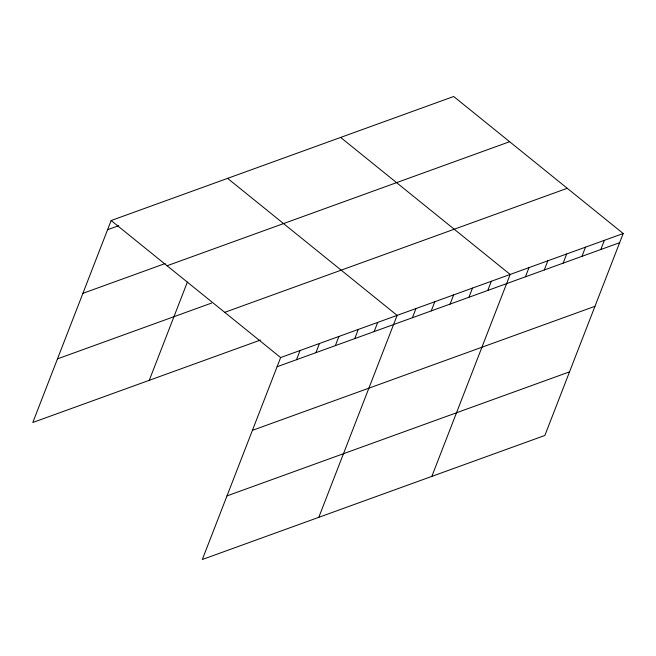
<?xml version="1.0" encoding="UTF-8"?>
<svg xmlns="http://www.w3.org/2000/svg" width="656" height="656" viewBox="0 0 656 656"><rect width="100%" height="100%" fill="white"/><g stroke="black" fill="none" stroke-linecap="round" stroke-linejoin="round"><path stroke-width="0.98" d="M623.2 233.511L280.653 357.553L202.319 559.502L544.865 435.461L623.2 233.511L453.681 96.498L111.135 220.539L32.8 422.489L260.424 340.062M149.265 380.316L187.378 282.055M296.504 359.701L300.063 350.525M315.913 352.674L319.472 343.498M335.331 345.646L338.89 336.471M354.74 338.611L358.299 329.435M374.15 331.583L377.708 322.408M318.791 517.33L397.118 315.38L227.599 178.366M412.403 317.734L415.961 308.558M431.238 310.911L434.797 301.735M450.082 304.089L453.64 294.913M468.917 297.266L472.476 288.091M487.761 290.444L491.319 281.268M431.828 476.395L510.163 274.446L340.636 137.432M525.44 276.799L528.998 267.623M544.283 269.977L547.842 260.801M563.119 263.154L566.677 253.979M581.962 256.332L585.521 247.156M600.798 249.51L604.356 240.334M107.568 229.715L118.662 225.697M82.894 293.33L165.164 263.54M167.075 265.754L509.622 141.712M57.474 358.873L211.617 303.056M224.713 312.338L567.26 188.297M277.094 366.729L619.641 242.687M252.421 430.344L594.967 306.303M227.001 495.887L569.547 371.845M111.135 220.539L280.653 357.553"/></g></svg>
